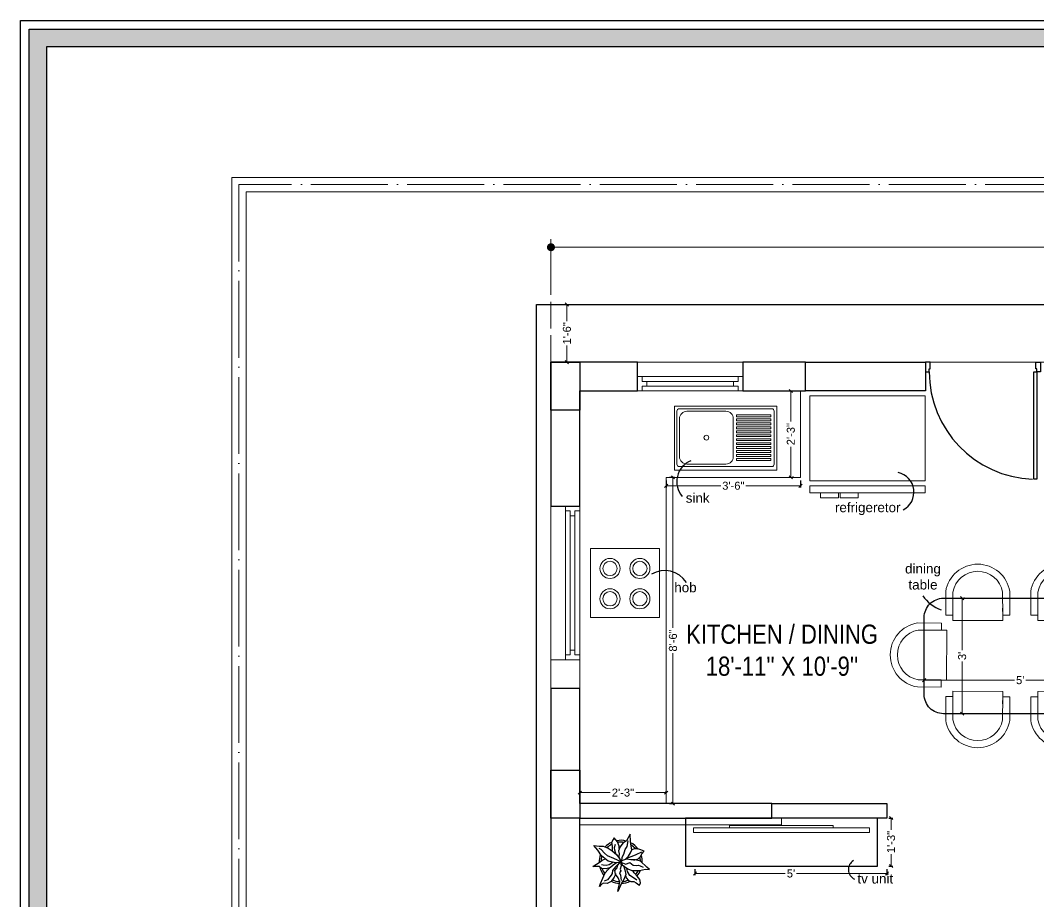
# Model space of a CAD drawing. Header units: millimetres. Extents: x 56222 to 3066687, y -650199 to -121287.
# Drawn here: x 154337.2 to 154655.4, y -179006.7 to -178731.2 of the extents above; entities that cross this region are included whole.
import ezdxf

# ---------------------------------------------------------------- set-up
doc = ezdxf.new("R2010")
doc.units = ezdxf.units.MM
doc.header["$MEASUREMENT"] = 0
doc.header["$PDMODE"] = 35
doc.linetypes.add('ACAD_ISO02W100', pattern=[15, 12, -3])
doc.linetypes.add('ACAD_ISO04W100', pattern=[30, 24, -3, 0, -3])
doc.layers.get('Defpoints').update_dxf_attribs({"color": 220})
for name, color, linetype in [('AR DOOR', 40, 'Continuous'), ('AR ELE-5', 134, 'Continuous'), ('GROUND FLOOR  ( Text )', 251, 'Continuous'), ('str coll', 6, 'Continuous')]:
    doc.layers.add(name, color=color, linetype=linetype)
for name, color, linetype, lineweight in [('CENTERLINE ( COLUMN ) ~ DIM', 7, 'Continuous', 9), ('COLUMN', 1, 'Continuous', 30), ('dim05', 1, 'Continuous', 13), ('FURNITURE', 32, 'Continuous', 9), ('GROUND FLOOR', 7, 'Continuous', 9), ('GROUND FLOOR  ( PLINE )', 251, 'Continuous', 30), ('GROUND FLOOR ( DW_RAIL )', 7, 'Continuous', 9), ('Labelling', 1, 'Continuous', 25), ('NAME PLATE', 7, 'Continuous', 25), ('wall', 7, 'Continuous', 30)]:
    doc.layers.add(name, color=color, linetype=linetype, lineweight=lineweight)
doc.layers.add('XX~SLAB ( PLINE )', color=251, linetype='Continuous', plot=False)
doc.styles.add('Arial', font='arial.ttf')
doc.styles.add('Cn BT~6', font='swissc.ttf', dxfattribs={"height": 6})
doc.styles.add("Cn_BT_0'-0", font='swissc.ttf')
doc.styles.get("Standard").update_dxf_attribs({"font": 'arial.ttf', "height": 6})
doc.styles.add('style4', font='ARIALN.TTF')
doc.dimstyles.new('Cn BT~6', dxfattribs={"dimtxt": 0.18, "dimasz": 2.5, "dimexe": 2.5, "dimexo": 0, "dimgap": 0.09, "dimtad": 0, "dimdec": 3, "dimzin": 3, "dimdsep": 46, "dimlunit": 4, "dimtxsty": 'Cn BT~6', "dimblk": 'DOT', "dimcen": 0.09, "dimdle": 2, "dimclrd": 250, "dimclre": 250, "dimclrt": 5, "dimadec": 0, "dimazin": 0, "dimtfac": 0.75, "dimtdec": 3, "dimtofl": 0, "dimtmove": 0, "dimatfit": 3, "dimfxl": 1, "dimtolj": 1, "dimtzin": 0, "dimlwd": 15, "dimlwe": 15, "dimarcsym": 0})
doc.dimstyles.new('ISO-25', dxfattribs={"dimtxt": 2.5, "dimasz": 1, "dimexe": 0.5, "dimexo": 1, "dimtad": 0, "dimdec": 1, "dimlunit": 4, "dimtxsty": 'Standard', "dimblk": 'OBLIQUE', "dimcen": 2.5, "dimclrd": 1, "dimclre": 1, "dimclrt": 5, "dimadec": 0, "dimazin": 0, "dimtfac": 1, "dimtdec": 1, "dimtmove": 0, "dimatfit": 3, "dimfxl": 1, "dimlwd": -1, "dimarcsym": 0})

# ---------------------------------------------------------------- blocks, each defined once
blk = doc.blocks.new('_Dot')
at = {"color": 0, "linetype": 'ByBlock', "lineweight": -2}
blk.add_line((-0.5, 0), (-1, 0), dxfattribs=at)
at = {"color": 0, "linetype": 'ByBlock', "const_width": 0.5}
blk.add_lwpolyline([(-0.25, 0, 1), (0.25, 0, 1)], format="xyb", close=True, dxfattribs=at)
blk = doc.blocks.new('*D280')
at = {"layer": 'CENTERLINE ( COLUMN ) ~ DIM', "color": 250, "lineweight": 15, "transparency": 16777216}
for p, q in [((154503, -178814.03), (154503, -178799.61)), ((154908, -178814.03), (154908, -178799.61)), ((154505.5, -178802.11), (154696.65, -178802.11)), ((154905.5, -178802.11), (154714.34, -178802.11))]:
    blk.add_line(p, q, dxfattribs=at)
at = {"layer": 'Defpoints', "color": 0, "transparency": 16777216}
for p in [(154908, -178802.11), (154503, -178814.03), (154908, -178814.03)]:
    blk.add_point(p, dxfattribs=at)
at = {"layer": 'CENTERLINE ( COLUMN ) ~ DIM', "color": 250, "lineweight": 15, "transparency": 16777216, "xscale": 2.5, "yscale": 2.5, "zscale": 2.5, "rotation": 180}
blk.add_blockref('_Dot', (154503, -178802.11), dxfattribs=at)
at = {"layer": 'CENTERLINE ( COLUMN ) ~ DIM', "color": 250, "lineweight": 15, "transparency": 16777216, "xscale": 2.5, "yscale": 2.5, "zscale": 2.5}
blk.add_blockref('_Dot', (154908, -178802.11), dxfattribs=at)
at = {"layer": 'CENTERLINE ( COLUMN ) ~ DIM', "color": 5, "transparency": 16777216, "insert": (154705.5, -178802.11), "char_height": 6, "attachment_point": 5, "style": 'Cn BT~6'}
blk.add_mtext('\\A1;33\'-9"', dxfattribs=at)
blk = doc.blocks.new('_Oblique')
at = {"layer": 'wall', "color": 0, "lineweight": -2}
blk.add_line((-0.5, -0.5), (0.5, 0.5), dxfattribs=at)
blk = doc.blocks.new('*D281')
at = {"layer": 'Defpoints', "color": 0, "transparency": 16777216}
for p in [(154503, -178820.03), (154503, -178838.03), (154507.99, -178838.03)]:
    blk.add_point(p, dxfattribs=at)
at = {"layer": 'dim05', "color": 1, "linetype": 'Continuous', "lineweight": -2, "transparency": 16777216}
for p, q in [((154504, -178820.03), (154508.49, -178820.03)), ((154504, -178838.03), (154508.49, -178838.03))]:
    blk.add_line(p, q, dxfattribs=at)
at = {"layer": 'dim05', "color": 1, "linetype": 'Continuous', "transparency": 16777216}
for p, q in [((154507.99, -178820.03), (154507.99, -178825.2)), ((154507.99, -178838.03), (154507.99, -178832.86))]:
    blk.add_line(p, q, dxfattribs=at)
at = {"layer": 'dim05', "color": 1, "transparency": 16777216}
for p, rotation in [((154507.99, -178820.03), 90), ((154507.99, -178838.03), 270)]:
    blk.add_blockref('_Oblique', p, dxfattribs=dict(at, rotation=rotation))
at = {"layer": 'dim05', "color": 5, "lineweight": 25, "transparency": 16777216, "insert": (154507.99, -178829.03), "char_height": 2.5, "attachment_point": 5, "rotation": 90, "style": 'Arial'}
blk.add_mtext('1\'-6"', dxfattribs=at)
blk = doc.blocks.new('LAYOUT FILE')
at = {"layer": 'NAME PLATE', "true_color": 0xd39e00}
h = blk.add_hatch(color=42, dxfattribs=at)
h.paths.add_polyline_path([(3346889.83, -513806.18), (3346889.83, -514260.7), (3347535.56, -514260.7), (3347535.56, -513806.18)])
h.paths.add_polyline_path([(3346894.36, -513810.71), (3347531.03, -513810.71), (3347531.03, -514256.17), (3346894.36, -514256.17)], flags=16)
at = {"layer": 'NAME PLATE', "color": 42, "true_color": 0xd39e00}
for points in [[(3346887.56, -513803.91), (3347537.83, -513803.91), (3347537.83, -514262.96), (3346887.56, -514262.96)], [(3346889.83, -513806.18), (3347535.56, -513806.18), (3347535.56, -514260.7), (3346889.83, -514260.7)], [(3346894.36, -513810.71), (3347531.03, -513810.71), (3347531.03, -514256.17), (3346894.36, -514256.17)]]:
    blk.add_lwpolyline(points, close=True, dxfattribs=at)
blk = doc.blocks.new('sf sfs')
at = {"layer": 'FURNITURE'}
blk.add_line((3348685.97, -514612.12), (3348664.42, -514612.12), dxfattribs=at)
blk.add_lwpolyline([(3348664.42, -514612.12), (3348664.42, -514590.57), (3348685.97, -514590.57), (3348685.97, -514612.12)], dxfattribs=at)
for centre, radius in [((3348670.49, -514596.83), 3.14), ((3348670.49, -514596.83), 2.24), ((3348679.82, -514596.83), 3.14), ((3348679.82, -514596.83), 2.24), ((3348670.49, -514606.3), 3.14), ((3348670.49, -514606.3), 2.24), ((3348679.82, -514606.3), 3.14), ((3348679.82, -514606.3), 2.24)]:
    blk.add_circle(centre, radius, dxfattribs=at)
blk = doc.blocks.new('*U265')
for points in [[(-1160, 0), (-1120, 0), (-1120, 30), (-1110, 30), (-1110, 100), (-1160, 100)], [(0, 0), (0, -1120), (-30, -1120), (-30, 0)], [(40, 0), (0, 0), (0, 30), (-10, 30), (-10, 100), (40, 100)]]:
    blk.add_lwpolyline(points, close=True)
at = {"layer": 'AR ELE-5', "linetype": 'ByBlock', "ltscale": 15}
blk.add_arc((2, 1), 1122, 180.0347, 267.627, dxfattribs=at)
blk = doc.blocks.new('*D274')
at = {"layer": 'Defpoints', "color": 0, "transparency": 16777216}
for p in [(154548, -178995.53), (154608, -178995.53), (154608, -178997.88)]:
    blk.add_point(p, dxfattribs=at)
at = {"layer": 'dim05', "color": 1, "linetype": 'Continuous', "lineweight": -2, "transparency": 16777216}
for p, q in [((154548, -178996.53), (154548, -178998.38)), ((154608, -178996.53), (154608, -178998.38))]:
    blk.add_line(p, q, dxfattribs=at)
at = {"layer": 'dim05', "color": 1, "linetype": 'Continuous', "transparency": 16777216}
for p, q in [((154548, -178997.88), (154576.22, -178997.88)), ((154608, -178997.88), (154579.77, -178997.88))]:
    blk.add_line(p, q, dxfattribs=at)
at = {"layer": 'dim05', "color": 1, "transparency": 16777216, "rotation": 180}
blk.add_blockref('_Oblique', (154548, -178997.88), dxfattribs=at)
at = {"layer": 'dim05', "color": 1, "transparency": 16777216}
blk.add_blockref('_Oblique', (154608, -178997.88), dxfattribs=at)
at = {"layer": 'dim05', "color": 5, "lineweight": 25, "transparency": 16777216, "insert": (154578, -178997.88), "char_height": 2.5, "attachment_point": 5, "style": 'Arial'}
blk.add_mtext("5'", dxfattribs=at)
blk = doc.blocks.new('*D275')
at = {"layer": 'Defpoints', "color": 0, "transparency": 16777216}
for p in [(154607.61, -178980.53), (154609.28, -178980.53), (154607.61, -178995.53)]:
    blk.add_point(p, dxfattribs=at)
at = {"layer": 'dim05', "color": 1, "linetype": 'Continuous', "lineweight": -2, "transparency": 16777216}
for p, q in [((154608.61, -178980.53), (154609.78, -178980.53)), ((154608.61, -178995.53), (154609.78, -178995.53))]:
    blk.add_line(p, q, dxfattribs=at)
at = {"layer": 'dim05', "color": 1, "linetype": 'Continuous', "transparency": 16777216}
for p, q in [((154609.28, -178980.53), (154609.28, -178984.2)), ((154609.28, -178995.53), (154609.28, -178991.86))]:
    blk.add_line(p, q, dxfattribs=at)
at = {"layer": 'dim05', "color": 1, "transparency": 16777216}
for p, rotation in [((154609.28, -178980.53), 90), ((154609.28, -178995.53), 270)]:
    blk.add_blockref('_Oblique', p, dxfattribs=dict(at, rotation=rotation))
at = {"layer": 'dim05', "color": 5, "lineweight": 25, "transparency": 16777216, "insert": (154609.28, -178988.03), "char_height": 2.5, "attachment_point": 5, "rotation": 90, "style": 'Arial'}
blk.add_mtext('1\'-3"', dxfattribs=at)
blk = doc.blocks.new('SD DSD')
at = {"layer": 'FURNITURE'}
for p, q in [((3348486.7, -514623.32), (3348486.68, -514619.42)), ((3348502.23, -514619.34), (3348502.25, -514623.25)), ((3348486.7, -514623.32), (3348502.25, -514623.25)), ((3348483.69, -514625.26), (3348479.79, -514625.25)), ((3348483.69, -514625.26), (3348483.66, -514640.81)), ((3348505.76, -514625.26), (3348509.66, -514625.25)), ((3348505.76, -514625.26), (3348505.79, -514640.81)), ((3348479.75, -514640.8), (3348483.66, -514640.81)), ((3348509.7, -514640.8), (3348505.79, -514640.81)), ((3348479.75, -514651.77), (3348483.66, -514651.76)), ((3348483.69, -514667.31), (3348483.66, -514651.76)), ((3348505.76, -514667.31), (3348505.79, -514651.76)), ((3348509.7, -514651.77), (3348505.79, -514651.76)), ((3348483.69, -514667.31), (3348479.79, -514667.32)), ((3348505.76, -514667.31), (3348509.66, -514667.32)), ((3348486.7, -514669.25), (3348486.68, -514673.16)), ((3348486.7, -514669.25), (3348502.25, -514669.32)), ((3348502.23, -514673.23), (3348502.25, -514669.32))]:
    blk.add_line(p, q, dxfattribs=at)
at = {"layer": 'FURNITURE', "flags": 128}
for points in [[(3348502.23, -514621.56), (3348504.46, -514621.55), (3348504.42, -514614.17, 0.853613), (3348484.42, -514614.22), (3348484.46, -514621.65), (3348486.68, -514621.64)], [(3348502.22, -514619.34), (3348502.23, -514621.56), (3348502.2, -514614.36, 0.835758), (3348486.65, -514614.39), (3348486.67, -514619.42), (3348486.68, -514621.64)], [(3348481.97, -514640.8), (3348481.97, -514643.02), (3348474.58, -514643.01, -0.853613), (3348474.58, -514623.01), (3348482.01, -514623.02), (3348482.01, -514625.25)], [(3348507.48, -514640.8), (3348507.48, -514643.02), (3348514.87, -514643.01, 0.853613), (3348514.87, -514623.01), (3348507.44, -514623.02), (3348507.44, -514625.25)], [(3348479.75, -514640.79), (3348481.97, -514640.8), (3348474.77, -514640.78, -0.835758), (3348474.76, -514625.23), (3348479.79, -514625.24), (3348482.01, -514625.25)], [(3348509.7, -514640.79), (3348507.48, -514640.8), (3348514.68, -514640.78, 0.835758), (3348514.69, -514625.23), (3348509.66, -514625.24), (3348507.44, -514625.25)], [(3348481.97, -514651.77), (3348481.97, -514649.55), (3348474.58, -514649.57, 0.853613), (3348474.58, -514669.57), (3348482.01, -514669.55), (3348482.01, -514667.32)], [(3348479.75, -514651.78), (3348481.97, -514651.77), (3348474.77, -514651.79, 0.835758), (3348474.76, -514667.34), (3348479.79, -514667.33), (3348482.01, -514667.33)], [(3348507.48, -514651.77), (3348507.48, -514649.55), (3348514.87, -514649.57, -0.853613), (3348514.87, -514669.57), (3348507.44, -514669.55), (3348507.44, -514667.32)], [(3348509.7, -514651.78), (3348507.48, -514651.77), (3348514.68, -514651.79, -0.835758), (3348514.69, -514667.34), (3348509.66, -514667.33), (3348507.44, -514667.33)], [(3348502.23, -514671.01), (3348504.46, -514671.02), (3348504.42, -514678.4, -0.853613), (3348484.42, -514678.36), (3348484.46, -514670.92), (3348486.68, -514670.93)], [(3348502.22, -514673.23), (3348502.23, -514671.01), (3348502.2, -514678.21, -0.835758), (3348486.65, -514678.18), (3348486.67, -514673.16), (3348486.68, -514670.93)]]:
    blk.add_lwpolyline(points, format="xyb", dxfattribs=at)
at = {"layer": 'FURNITURE', "lineweight": 30}
blk.add_lwpolyline([(3348506.78, -514676.29), (3348482.68, -514676.29, -0.414214), (3348476.68, -514670.29), (3348476.68, -514622.29, -0.414214), (3348482.68, -514616.29), (3348506.78, -514616.29, -0.414214), (3348512.78, -514622.29), (3348512.78, -514670.29, -0.414214)], format="xyb", close=True, dxfattribs=at)
blk = doc.blocks.new('SED S')
at = {"layer": 'FURNITURE', "elevation": -0.07, "flags": 128}
for points in [[(3340639.61, -514630.85), (3340639.61, -514629.27), (3340645.24, -514629.27), (3340645.24, -514630.85)], [(3340645.71, -514630.85), (3340645.71, -514629.27), (3340651.34, -514629.27), (3340651.34, -514630.85)]]:
    blk.add_lwpolyline(points, dxfattribs=at)
at = {"layer": 'FURNITURE', "elevation": -0.07}
for points in [[(3340618.66, -514630.85), (3340618.66, -514633.06), (3340654.66, -514633.06), (3340654.66, -514630.85)], [(3340618.66, -514634.61), (3340618.66, -514661.17), (3340654.66, -514661.17), (3340654.66, -514634.61)]]:
    blk.add_lwpolyline(points, close=True, dxfattribs=at)
blk = doc.blocks.new('ARPLS010')
at = {"linetype": 'ByBlock'}
for p, q in [((-0.248, 0.54), (-0.278, 0.467)), ((-0.182, 0.493), (-0.248, 0.54)), ((-0.222, 0.484), (-0.164, 0.347)), ((-0.125, 0.459), (-0.182, 0.493)), ((0.121, 0.605), (-0.013, 0.459)), ((0.091, 0.447), (0.125, 0.522)), ((0.179, 0.666), (0.121, 0.605)), ((0.174, 0.573), (0.179, 0.666)), ((0.2, 0.432), (0.174, 0.573)), ((-0.362, 0.24), (-0.469, 0.226)), ((-0.278, 0.254), (-0.362, 0.24)), ((-0.295, 0.42), (-0.302, 0.309)), ((-0.302, 0.309), (-0.276, 0.258)), ((-0.278, 0.467), (-0.295, 0.42)), ((-0.21, 0.227), (-0.278, 0.254)), ((-0.164, 0.347), (-0.139, 0.295)), ((-0.139, 0.295), (-0.08, 0.131)), ((-0.072, 0.404), (-0.125, 0.459)), ((-0.038, 0.302), (-0.072, 0.404)), ((-0.044, 0.336), (-0.049, 0.232)), ((-0.013, 0.459), (-0.044, 0.336)), ((0.015, 0.209), (0.08, 0.288)), ((0.077, 0.412), (0.091, 0.447)), ((0.082, 0.358), (0.077, 0.412)), ((0.08, 0.288), (0.082, 0.358)), ((0.16, 0.165), (0.204, 0.254)), ((0.203, 0.352), (0.2, 0.432)), ((0.204, 0.254), (0.203, 0.352)), ((0.252, 0.313), (0.216, 0.287)), ((0.33, 0.38), (0.252, 0.313)), ((0.356, 0.269), (0.318, 0.213)), ((0.409, 0.44), (0.33, 0.38)), ((0.425, 0.373), (0.356, 0.269)), ((0.484, 0.459), (0.409, 0.44)), ((0.459, 0.303), (0.485, 0.354)), ((0.459, 0.236), (0.459, 0.303)), ((0.542, 0.434), (0.484, 0.459)), ((0.485, 0.354), (0.533, 0.42)), ((0.533, 0.42), (0.542, 0.434)), ((-0.469, 0.226), (-0.643, 0.216)), ((-0.643, 0.216), (-0.485, 0.134)), ((-0.359, 0.148), (-0.49, 0.172)), ((-0.485, 0.134), (-0.433, 0.051)), ((-0.433, 0.051), (-0.349, -0.011)), ((-0.287, 0.106), (-0.359, 0.148)), ((-0.18, 0.073), (-0.287, 0.106)), ((-0.132, 0.18), (-0.21, 0.227)), ((-0.111, 0.036), (-0.18, 0.073)), ((-0.063, 0.111), (-0.132, 0.18)), ((-0.013, 0.022), (-0.111, 0.036)), ((-0.084, -0.034), (0.007, 0.018)), ((0.003, 0.011), (-0.076, -0.16)), ((-0.049, 0.232), (-0.065, 0.135)), ((-0.065, 0.135), (-0.024, 0.018)), ((-0.024, 0.018), (0.009, 0.005)), ((0.006, -0.002), (0.068, 0.032)), ((0.007, 0.018), (0.02, -0.121)), ((0.009, 0.005), (0.056, 0.114)), ((0.056, 0.114), (0.015, 0.209)), ((0.017, -0.002), (0.091, 0.009)), ((0.068, 0.032), (0.16, 0.165)), ((0.088, 0.065), (0.187, 0.091)), ((0.091, 0.009), (0.173, -0.011)), ((0.227, 0.157), (0.132, 0.131)), ((0.173, -0.011), (0.212, 0.004)), ((0.187, 0.091), (0.297, 0.116)), ((0.212, 0.004), (0.252, -0.03)), ((0.318, 0.213), (0.227, 0.157)), ((0.297, 0.116), (0.408, 0.071)), ((0.309, 0.109), (0.368, 0.128)), ((0.309, -0.01), (0.43, 0.006)), ((0.368, 0.128), (0.432, 0.176)), ((0.408, 0.071), (0.482, 0.024)), ((0.432, 0.176), (0.459, 0.236)), ((0.482, 0.024), (0.689, -0.072)), ((-0.464, -0.073), (-0.558, -0.152)), ((-0.558, -0.152), (-0.517, -0.172)), ((-0.517, -0.172), (-0.447, -0.216)), ((-0.366, -0.036), (-0.464, -0.073)), ((-0.447, -0.216), (-0.363, -0.202)), ((-0.336, -0.142), (-0.413, -0.121)), ((-0.306, -0.033), (-0.366, -0.036)), ((-0.363, -0.202), (-0.263, -0.2)), ((-0.349, -0.011), (-0.256, -0.05)), ((-0.269, -0.135), (-0.336, -0.142)), ((-0.318, -0.29), (-0.259, -0.2)), ((-0.193, -0.113), (-0.269, -0.135)), ((-0.259, -0.2), (-0.168, -0.1)), ((-0.256, -0.05), (-0.185, -0.038)), ((-0.185, -0.038), (-0.114, -0.046)), ((-0.168, -0.1), (-0.084, -0.034)), ((-0.076, -0.16), (-0.138, -0.304)), ((-0.114, -0.046), (-0.093, -0.036)), ((0.02, -0.121), (-0.017, -0.291)), ((0.059, -0.27), (0.005, -0.185)), ((0.01, -0.014), (0.017, -0.002)), ((0.078, -0.064), (0.01, -0.014)), ((0.016, -0.023), (0.116, -0.122)), ((0.07, -0.179), (0.018, -0.1)), ((0.121, -0.239), (0.07, -0.179)), ((0.138, -0.083), (0.078, -0.064)), ((0.116, -0.122), (0.201, -0.195)), ((0.197, -0.135), (0.138, -0.083)), ((0.283, -0.123), (0.197, -0.135)), ((0.201, -0.195), (0.272, -0.198)), ((0.252, -0.03), (0.309, -0.01)), ((0.272, -0.198), (0.311, -0.225)), ((0.277, -0.114), (0.357, -0.156)), ((0.37, -0.064), (0.283, -0.123)), ((0.311, -0.225), (0.415, -0.304)), ((0.357, -0.156), (0.455, -0.226)), ((0.462, -0.021), (0.37, -0.064)), ((0.455, -0.226), (0.503, -0.317)), ((0.689, -0.072), (0.462, -0.021)), ((-0.368, -0.496), (-0.363, -0.408)), ((-0.363, -0.408), (-0.318, -0.29)), ((-0.287, -0.45), (-0.314, -0.498)), ((-0.199, -0.38), (-0.287, -0.45)), ((-0.141, -0.446), (-0.269, -0.533)), ((-0.138, -0.304), (-0.199, -0.38)), ((-0.017, -0.291), (-0.141, -0.446)), ((-0.042, -0.432), (-0.071, -0.352)), ((0.002, -0.48), (-0.042, -0.432)), ((0.08, -0.342), (0.059, -0.27)), ((0.064, -0.446), (0.066, -0.407)), ((0.066, -0.407), (0.08, -0.342)), ((0.15, -0.445), (0.106, -0.5)), ((0.184, -0.299), (0.121, -0.239)), ((0.141, -0.261), (0.16, -0.336)), ((0.16, -0.336), (0.15, -0.445)), ((0.252, -0.362), (0.184, -0.299)), ((0.376, -0.416), (0.252, -0.362)), ((0.502, -0.472), (0.376, -0.416)), ((0.415, -0.304), (0.447, -0.388)), ((0.503, -0.317), (0.494, -0.398)), ((0.494, -0.398), (0.528, -0.452)), ((0.528, -0.452), (0.567, -0.494)), ((-0.382, -0.625), (-0.368, -0.496)), ((-0.269, -0.533), (-0.382, -0.625)), ((0.104, -0.646), (0.002, -0.48)), ((0.106, -0.5), (0.104, -0.646)), ((0.567, -0.494), (0.502, -0.472))]:
    blk.add_line(p, q, dxfattribs=at)
for radius, start, end in [(0.5, 87.2367, 107.9154), (0.5, 126.2799, 152.7042), (0.458, 130.7647, 148.9789), (0.458, 91.6596, 104.0784), (0.5, 49.0791, 67.0324), (0.458, 49.8461, 63.9764), (0.5, 164.9216, 191.0302), (0.458, 169.9629, 188.6517), (0.458, 5.0517, 21.9108), (0.5, 1.3782, 25.7565), (0.5, 205.1623, 226.3204), (0.458, 207.232, 224.0819), (0.458, 334.5625, 357.1532), (0.5, 333.6991, 357.5577), (0.5, 249.553, 272.4234), (0.458, 252.8522, 267.711), (0.5, 283.5324, 308.8712), (0.458, 289.266, 306.1107)]:
    blk.add_arc((0, 0), radius, start, end, dxfattribs=at)
blk = doc.blocks.new('*D293')
at = {"layer": 'Defpoints', "color": 0, "transparency": 16777216}
for p in [(154679.64, -178937.44), (154619.64, -178941.91), (154679.64, -178941.91)]:
    blk.add_point(p, dxfattribs=at)
at = {"layer": 'dim05', "color": 1, "linetype": 'Continuous', "lineweight": -2, "transparency": 16777216}
for p, q in [((154619.64, -178940.91), (154619.64, -178936.94)), ((154679.64, -178940.91), (154679.64, -178936.94))]:
    blk.add_line(p, q, dxfattribs=at)
at = {"layer": 'dim05', "color": 1, "linetype": 'Continuous', "transparency": 16777216}
for p, q in [((154619.64, -178937.44), (154647.87, -178937.44)), ((154679.64, -178937.44), (154651.42, -178937.44))]:
    blk.add_line(p, q, dxfattribs=at)
at = {"layer": 'dim05', "color": 1, "transparency": 16777216, "rotation": 180}
blk.add_blockref('_Oblique', (154619.64, -178937.44), dxfattribs=at)
at = {"layer": 'dim05', "color": 1, "transparency": 16777216}
blk.add_blockref('_Oblique', (154679.64, -178937.44), dxfattribs=at)
at = {"layer": 'dim05', "color": 5, "lineweight": 25, "transparency": 16777216, "insert": (154649.64, -178937.44), "char_height": 2.5, "attachment_point": 5, "style": 'Arial'}
blk.add_mtext("5'", dxfattribs=at)
blk = doc.blocks.new('*D294')
at = {"layer": 'Defpoints', "color": 0, "transparency": 16777216}
for p in [(154631.23, -178911.81), (154631.49, -178911.81), (154631.23, -178947.91)]:
    blk.add_point(p, dxfattribs=at)
at = {"layer": 'dim05', "color": 1, "linetype": 'Continuous', "transparency": 16777216}
for p, q in [((154631.49, -178911.81), (154631.49, -178928.09)), ((154631.49, -178947.91), (154631.49, -178931.63))]:
    blk.add_line(p, q, dxfattribs=at)
at = {"layer": 'dim05', "color": 1, "linetype": 'Continuous', "lineweight": -2, "transparency": 16777216}
for p, q in [((154632.23, -178911.81), (154631.99, -178911.81)), ((154632.23, -178947.91), (154631.99, -178947.91))]:
    blk.add_line(p, q, dxfattribs=at)
at = {"layer": 'dim05', "color": 1, "transparency": 16777216}
for p, rotation in [((154631.49, -178911.81), 90), ((154631.49, -178947.91), 270)]:
    blk.add_blockref('_Oblique', p, dxfattribs=dict(at, rotation=rotation))
at = {"layer": 'dim05', "color": 5, "lineweight": 25, "transparency": 16777216, "insert": (154631.49, -178929.86), "char_height": 2.5, "attachment_point": 5, "rotation": 90, "style": 'Arial'}
blk.add_mtext("3'", dxfattribs=at)
blk = doc.blocks.new('*D295')
at = {"layer": 'Defpoints', "color": 0, "transparency": 16777216}
for p in [(154539, -178874.03), (154580.97, -178874.03), (154580.97, -178876.67)]:
    blk.add_point(p, dxfattribs=at)
at = {"layer": 'dim05', "color": 1, "linetype": 'Continuous', "lineweight": -2, "transparency": 16777216}
for p, q in [((154539, -178875.03), (154539, -178877.17)), ((154580.97, -178875.03), (154580.97, -178877.17))]:
    blk.add_line(p, q, dxfattribs=at)
at = {"layer": 'dim05', "color": 1, "linetype": 'Continuous', "transparency": 16777216}
for p, q in [((154539, -178876.67), (154556.04, -178876.67)), ((154580.97, -178876.67), (154563.93, -178876.67))]:
    blk.add_line(p, q, dxfattribs=at)
at = {"layer": 'dim05', "color": 1, "transparency": 16777216, "rotation": 180}
blk.add_blockref('_Oblique', (154539, -178876.67), dxfattribs=at)
at = {"layer": 'dim05', "color": 1, "transparency": 16777216}
blk.add_blockref('_Oblique', (154580.97, -178876.67), dxfattribs=at)
at = {"layer": 'dim05', "color": 5, "lineweight": 25, "transparency": 16777216, "insert": (154559.98, -178876.67), "char_height": 2.5, "attachment_point": 5, "style": 'Arial'}
blk.add_mtext('3\'-6"', dxfattribs=at)
blk = doc.blocks.new('*D296')
at = {"layer": 'Defpoints', "color": 0, "transparency": 16777216}
for p in [(154539, -178874.03), (154539, -178976.03), (154541.12, -178976.03)]:
    blk.add_point(p, dxfattribs=at)
at = {"layer": 'dim05', "color": 1, "linetype": 'Continuous', "lineweight": -2, "transparency": 16777216}
for p, q in [((154540, -178874.03), (154541.62, -178874.03)), ((154540, -178976.03), (154541.62, -178976.03))]:
    blk.add_line(p, q, dxfattribs=at)
at = {"layer": 'dim05', "color": 1, "linetype": 'Continuous', "transparency": 16777216}
for p, q in [((154541.12, -178874.03), (154541.12, -178921.08)), ((154541.12, -178976.03), (154541.12, -178928.98))]:
    blk.add_line(p, q, dxfattribs=at)
at = {"layer": 'dim05', "color": 1, "transparency": 16777216}
for p, rotation in [((154541.12, -178874.03), 90), ((154541.12, -178976.03), 270)]:
    blk.add_blockref('_Oblique', p, dxfattribs=dict(at, rotation=rotation))
at = {"layer": 'dim05', "color": 5, "lineweight": 25, "transparency": 16777216, "insert": (154541.12, -178925.03), "char_height": 2.5, "attachment_point": 5, "rotation": 90, "style": 'Arial'}
blk.add_mtext('8\'-6"', dxfattribs=at)
blk = doc.blocks.new('*D297')
at = {"layer": 'Defpoints', "color": 0, "transparency": 16777216}
for p in [(154512, -178971.53), (154539, -178972.58), (154539, -178973.36)]:
    blk.add_point(p, dxfattribs=at)
at = {"layer": 'dim05', "color": 1, "linetype": 'Continuous', "lineweight": -2, "transparency": 16777216}
for p, q in [((154512, -178972.53), (154512, -178973.08)), ((154539, -178972.36), (154539, -178972.08))]:
    blk.add_line(p, q, dxfattribs=at)
at = {"layer": 'dim05', "color": 1, "linetype": 'Continuous', "transparency": 16777216}
for p, q in [((154512, -178972.58), (154521.53, -178972.58)), ((154539, -178972.58), (154529.47, -178972.58))]:
    blk.add_line(p, q, dxfattribs=at)
at = {"layer": 'dim05', "color": 1, "transparency": 16777216, "rotation": 180}
blk.add_blockref('_Oblique', (154512, -178972.58), dxfattribs=at)
at = {"layer": 'dim05', "color": 1, "transparency": 16777216}
blk.add_blockref('_Oblique', (154539, -178972.58), dxfattribs=at)
at = {"layer": 'dim05', "color": 5, "lineweight": 25, "transparency": 16777216, "insert": (154525.5, -178972.58), "char_height": 2.5, "attachment_point": 5, "style": 'Arial'}
blk.add_mtext('2\'-3"', dxfattribs=at)
blk = doc.blocks.new('*D298')
at = {"layer": 'Defpoints', "color": 0, "transparency": 16777216}
for p in [(154577.03, -178847.03), (154577.96, -178847.03), (154577.83, -178874.03)]:
    blk.add_point(p, dxfattribs=at)
at = {"layer": 'dim05', "color": 1, "linetype": 'Continuous', "transparency": 16777216}
for p, q in [((154577.96, -178847.03), (154577.96, -178856.56)), ((154577.96, -178874.03), (154577.96, -178864.5))]:
    blk.add_line(p, q, dxfattribs=at)
at = {"layer": 'dim05', "color": 1, "linetype": 'Continuous', "lineweight": -2, "transparency": 16777216}
for p, q in [((154578.03, -178847.03), (154578.46, -178847.03)), ((154578.83, -178874.03), (154578.46, -178874.03))]:
    blk.add_line(p, q, dxfattribs=at)
at = {"layer": 'dim05', "color": 1, "transparency": 16777216}
for p, rotation in [((154577.96, -178847.03), 90), ((154577.96, -178874.03), 270)]:
    blk.add_blockref('_Oblique', p, dxfattribs=dict(at, rotation=rotation))
at = {"layer": 'dim05', "color": 5, "lineweight": 25, "transparency": 16777216, "insert": (154577.96, -178860.53), "char_height": 2.5, "attachment_point": 5, "rotation": 90, "style": 'Arial'}
blk.add_mtext('2\'-3"', dxfattribs=at)

msp = doc.modelspace()

# ---------------------------------------------------------------- linework, layer by layer
at = {"lineweight": 9}
for points in [[(154602.5183, -178985.0737), (154602.5183, -178983.627), (154547.5183, -178983.627), (154547.5183, -178985.0737)], [(154591.2367, -178983.627), (154591.2367, -178982.861), (154558.7998, -178982.861), (154558.7998, -178983.627)]]:
    msp.add_lwpolyline(points, close=True, dxfattribs=at)
at = {"layer": 'COLUMN'}
for points in [[(154502.9979, -178838.0332), (154511.9979, -178838.0332), (154511.9979, -178853.0332), (154502.9979, -178853.0332)], [(154502.9979, -178965.5332), (154511.9979, -178965.5332), (154511.9979, -178980.5332), (154502.9979, -178980.5332)]]:
    msp.add_lwpolyline(points, close=True, dxfattribs=at)
at = {"layer": 'FURNITURE'}
for p, q in [((154580.9715, -178847.0332), (154580.9715, -178874.0332)), ((154542.3569, -178869.9072, -0.0006), (154542.3569, -178853.3661, -0.0006)), ((154543.1315, -178852.5915, -0.0006), (154571.9793, -178852.5915, -0.0006)), ((154545.4888, -178853.3661, -0.0006), (154557.6555, -178853.3661, -0.0006)), ((154572.754, -178853.3661, -0.0006), (154572.754, -178869.9072, -0.0006)), ((154543.1649, -178867.5833, -0.0006), (154543.1649, -178855.69, -0.0006)), ((154559.9793, -178855.69, -0.0006), (154559.9793, -178867.5833, -0.0006)), ((154571.9793, -178870.6818, -0.0006), (154543.1315, -178870.6818, -0.0006)), ((154557.6555, -178869.9072, -0.0006), (154545.4888, -178869.9072, -0.0006)), ((154538.9979, -178874.0332), (154538.9979, -178976.0332)), ((154580.9715, -178874.0332), (154538.9979, -178874.0332))]:
    msp.add_line(p, q, dxfattribs=at)
at = {"layer": 'FURNITURE', "elevation": -0.0006}
for points in [[(154541.5721, -178871.8169), (154573.5721, -178871.8169), (154573.5721, -178851.8169), (154541.5721, -178851.8169)], [(154561.0019, -178854.5461), (154571.7313, -178854.5461), (154571.7313, -178855.1332), (154561.0019, -178855.1332)], [(154561.0019, -178855.7819), (154571.7313, -178855.7819), (154571.7313, -178856.369), (154561.0019, -178856.369)], [(154561.0019, -178857.0178), (154571.7313, -178857.0178), (154571.7313, -178857.6048), (154561.0019, -178857.6048)], [(154561.0019, -178858.2536), (154571.7313, -178858.2536), (154571.7313, -178858.8406), (154561.0019, -178858.8406)], [(154561.0019, -178859.4894), (154571.7313, -178859.4894), (154571.7313, -178860.0764), (154561.0019, -178860.0764)], [(154561.0019, -178860.7252), (154571.7313, -178860.7252), (154571.7313, -178861.3123), (154561.0019, -178861.3123)], [(154561.0019, -178861.961), (154571.7313, -178861.961), (154571.7313, -178862.5481), (154561.0019, -178862.5481)], [(154561.0019, -178863.1969), (154571.7313, -178863.1969), (154571.7313, -178863.7839), (154561.0019, -178863.7839)], [(154561.0019, -178864.4327), (154571.7313, -178864.4327), (154571.7313, -178865.0197), (154561.0019, -178865.0197)], [(154561.0019, -178865.6685), (154571.7313, -178865.6685), (154571.7313, -178866.2555), (154561.0019, -178866.2555)], [(154561.0019, -178866.9043), (154571.7313, -178866.9043), (154571.7313, -178867.4914), (154561.0019, -178867.4914)], [(154561.0019, -178868.1401), (154571.7313, -178868.1401), (154571.7313, -178868.7272), (154561.0019, -178868.7272)]]:
    msp.add_lwpolyline(points, close=True, dxfattribs=at)
at = {"layer": 'FURNITURE'}
msp.add_lwpolyline([(154511.9979, -178980.5332), (154575.0183, -178980.5332), (154575.0183, -178982.6152), (154511.9979, -178982.6152)], close=True, dxfattribs=at)
at = {"layer": 'FURNITURE', "lineweight": 30}
msp.add_lwpolyline([(154605.0183, -178995.5332), (154605.0183, -178980.5332), (154545.0183, -178980.5332), (154545.0183, -178995.5332)], close=True, dxfattribs=at)
at = {"layer": 'FURNITURE'}
msp.add_circle((154551.5721, -178861.6366, -0.0006), 0.7624, dxfattribs=at)
for centre, radius, start, end in [((154543.1315, -178853.3661, -0.0006), 0.7746, 90, 180), ((154545.4888, -178855.69, -0.0006), 2.3238, 90, 180), ((154557.6555, -178855.69, -0.0006), 2.3238, 0, 90), ((154571.9793, -178853.3661, -0.0006), 0.7746, 0, 90), ((154545.4888, -178867.5833, -0.0006), 2.3238, 180, 270), ((154557.6555, -178867.5833, -0.0006), 2.3238, 270, 0), ((154543.1315, -178869.9072, -0.0006), 0.7746, 180, 270), ((154571.9793, -178869.9072, -0.0006), 0.7746, 270, 0)]:
    msp.add_arc(centre, radius, start, end, dxfattribs=at)
at = {"layer": 'GROUND FLOOR'}
for p, q in [((154403.2479, -178780.2832), (154903.4979, -178780.2832)), ((154403.2479, -178780.2832), (154403.2479, -179247.2832)), ((154407.7479, -178784.7832), (154903.4979, -178784.7832)), ((154407.7479, -178784.7832), (154407.7479, -179242.7832)), ((154502.9979, -178838.0332), (154502.9979, -179130.5332)), ((154903.4979, -178838.0332), (154502.9979, -178838.0332)), ((154529.9979, -178838.0332), (154529.9979, -178847.0332)), ((154562.9979, -178838.0332), (154562.9979, -178847.0332)), ((154619.9979, -178838.0332), (154619.9979, -178847.0332)), ((154511.9979, -178847.0332), (154511.9979, -178967.0332)), ((154619.9979, -178847.0332), (154511.9979, -178847.0332)), ((154511.9979, -178883.0332), (154502.9979, -178883.0332)), ((154511.9979, -178931.0332), (154502.9979, -178931.0332)), ((154511.9979, -178971.5332), (154511.9979, -179130.5332)), ((154607.9385, -178976.0332), (154607.9385, -178980.5332)), ((154607.9385, -178980.5332), (154511.9979, -178980.5332))]:
    msp.add_line(p, q, dxfattribs=at)
at = {"layer": 'GROUND FLOOR', "linetype": 'ACAD_ISO02W100', "ltscale": 0.7}
msp.add_line((154502.9979, -178838.0332), (154502.9979, -178814.0332), dxfattribs=at)
at = {"layer": 'GROUND FLOOR', "color": 1, "linetype": 'ACAD_ISO04W100'}
msp.add_lwpolyline([(154903.4979, -178782.5332), (154405.4979, -178782.5332), (154405.4979, -179245.0332), (154903.4979, -179245.0332)], dxfattribs=at)
at = {"layer": 'GROUND FLOOR', "color": 1, "linetype": 'ACAD_ISO02W100', "ltscale": 0.7}
msp.add_lwpolyline([(154661.9979, -179130.5332), (154661.9979, -179142.5332), (154498.4979, -179142.5332), (154498.4979, -178820.0332), (154903.4979, -178820.0332)], dxfattribs=at)
at = {"layer": 'GROUND FLOOR  ( PLINE )'}
for points in [[(154529.9979, -178838.0332), (154502.9979, -178838.0332), (154502.9979, -178883.0332), (154511.9979, -178883.0332), (154511.9979, -178847.0332), (154529.9979, -178847.0332)], [(154582.4979, -178838.0332), (154562.9979, -178838.0332), (154562.9979, -178847.0332), (154582.4979, -178847.0332)], [(154511.9979, -178980.5332), (154571.9979, -178980.5332), (154571.9979, -178976.0332), (154511.9979, -178976.0332), (154511.9979, -178940.0332), (154502.9979, -178940.0332), (154502.9979, -179010.5332), (154511.9979, -179010.5332)]]:
    msp.add_lwpolyline(points, close=True, dxfattribs=at)
at = {"layer": 'GROUND FLOOR  ( PLINE )', "color": 3}
for points in [[(154582.4979, -178838.0332), (154619.9979, -178838.0332), (154619.9979, -178847.0332), (154582.4979, -178847.0332)], [(154571.9979, -178976.0332), (154607.9385, -178976.0332), (154607.9385, -178980.5332), (154571.9979, -178980.5332)]]:
    msp.add_lwpolyline(points, close=True, dxfattribs=at)
at = {"layer": 'GROUND FLOOR ( DW_RAIL )'}
for points in [[(154562.9979, -178842.5332), (154561.4979, -178842.5332), (154561.4979, -178844.0332), (154559.9979, -178844.0332), (154559.9979, -178845.5332), (154532.9979, -178845.5332), (154532.9979, -178844.0332), (154531.4979, -178844.0332), (154531.4979, -178842.5332), (154529.9979, -178842.5332), (154529.9979, -178847.0332), (154531.4979, -178847.0332), (154531.4979, -178845.5332), (154532.9979, -178845.5332), (154532.9979, -178844.0332), (154559.9979, -178844.0332), (154559.9979, -178845.5332), (154561.4979, -178845.5332), (154561.4979, -178847.0332), (154562.9979, -178847.0332), (154562.9979, -178842.5332), (154529.9979, -178842.5332), (154529.9979, -178847.0332), (154562.9979, -178847.0332)], [(154511.9979, -178931.0332), (154511.9979, -178929.5332), (154510.4979, -178929.5332), (154510.4979, -178928.0332), (154508.9979, -178928.0332), (154508.9979, -178886.0332), (154510.4979, -178886.0332), (154510.4979, -178884.5332), (154511.9979, -178884.5332), (154511.9979, -178883.0332), (154507.4979, -178883.0332), (154507.4979, -178884.5332), (154508.9979, -178884.5332), (154508.9979, -178886.0332), (154510.4979, -178886.0332), (154510.4979, -178928.0332), (154508.9979, -178928.0332), (154508.9979, -178929.5332), (154507.4979, -178929.5332), (154507.4979, -178931.0332), (154511.9979, -178931.0332), (154511.9979, -178883.0332), (154507.4979, -178883.0332), (154507.4979, -178931.0332)]]:
    msp.add_lwpolyline(points, close=True, dxfattribs=at)
at = {"layer": 'Labelling', "color": 1}
for centre, radius, start, end in [((154549.3449, -178875.3678, -0.0006), 7.0408, 112.006729, 221.124), ((154610.1803, -178878.6384, 0.0006), 6.2561, 297.199227, 77.889296), ((154538.5569, -178911.1719, -0.0006), 8.0052, 32.564404, 121.051389), ((154629.0527, -178904.2271, -0.0011), 11.9952, 214.532808, 249.851012), ((154599.1751, -178996.6343, -0.0006), 3.242, 120.46022, 245.722297)]:
    msp.add_arc(centre, radius, start, end, dxfattribs=at)
at = {"layer": 'XX~SLAB ( PLINE )'}
msp.add_lwpolyline([(154498.4979, -178820.0332), (154903.4979, -178820.0331), (154903.4979, -179130.5332), (154894.4979, -179130.5332), (154894.4979, -179112.5332), (154808.9979, -179112.5332), (154808.9979, -179130.5332), (154661.9979, -179130.5332), (154661.9979, -179142.5332), (154498.4979, -179142.5332)], close=True, dxfattribs=at)

# ---------------------------------------------------------------- block references
at = {"lineweight": 35, "rotation": 180}
msp.add_blockref('SED S', (3495238.5903, -693509.7005, 0.0698), dxfattribs=at)
at = {"lineweight": 35}
msp.add_blockref('sf sfs', (-3194149.0361, 335694.3104), dxfattribs=at)
at = {"xscale": 13.47973786482115, "yscale": 13.47973786482115, "zscale": 13.47973786482115, "rotation": 270.106449045987}
msp.add_blockref('ARPLS010', (154524.8073, -178994.2229), dxfattribs=at)
at = {"layer": 'AR DOOR', "linetype": 'ByBlock', "lineweight": -2, "extrusion": (0, 0, -1), "xscale": -0.02999999999997555, "yscale": 0.02999999999997555, "zscale": -0.02999999999997555}
msp.add_blockref('*U265', (-154654.7979, -178841.0332), dxfattribs=at)
at = {"layer": 'NAME PLATE', "lineweight": 0, "xscale": 1.209046105522275, "yscale": 1.209046105522275, "zscale": 1.209046105522275}
msp.add_blockref('LAYOUT FILE', (-3892204.1738, 442481.4308, 0.1256), dxfattribs=at)
at = {"layer": 'str coll', "lineweight": 35, "rotation": 270}
msp.add_blockref('SD DSD', (669295.9298, 3169564.8649), dxfattribs=at)

# ---------------------------------------------------------------- texts
at = {"layer": 'GROUND FLOOR  ( Text )', "insert": (154575.2115, -178928.1048), "char_height": 6, "attachment_point": 5, "style": "Cn_BT_0'-0"}
msp.add_mtext("KITCHEN / DINING\\P18'-11'' X 10'-9''", dxfattribs=at)
at = {"layer": 'Labelling', "color": 1, "char_height": 3, "width": 33.454272, "attachment_point": 5, "style": 'style4'}
for s, insert in [('\\A1;{\\fArial|b0|i0|c0|p34;sink}', (154548.8484, -178880.4922, -0.0006)), ('\\A1;\\pxql;{\\fArial|b0|i0|c0|p34;refrigeretor }', (154608.4612, -178883.8843, 0.0078)), ('\\A1;{\\fArial|b0|i0|c0|p34;dining \\Ptable}', (154619.2505, -178905.1115, -0.0011)), ('\\A1;{\\fArial|b0|i0|c0|p34;hob}', (154545.0274, -178908.4704, -0.0006)), ('\\A1;{\\fArial|b0|i0|c0|p34;tv unit}', (154604.3426, -178999.5101, -0.0006))]:
    msp.add_mtext(s, dxfattribs=dict(at, insert=insert))

# ---------------------------------------------------------------- dimensions: what is measured, and where the dimension line sits
at = {"layer": 'CENTERLINE ( COLUMN ) ~ DIM'}
dim = msp.add_linear_dim(base=(154907.9979, -178802.1093), p1=(154502.9979, -178814.0332), p2=(154907.9979, -178814.0332), dimstyle='Cn BT~6', dxfattribs=at)
dim.commit()
dim.dimension.update_dxf_attribs({"geometry": '*D280', "text_midpoint": (154705.4979, -178802.1093)})
at = {"layer": 'dim05', "color": 27, "lineweight": 25, "true_color": 0x7d5120}
for base, p1, p2, override, picture, middle in [((154507.9897, -178838.0332), (154502.9979, -178820.0332), (154502.9979, -178838.0332), {"dimtxsty": 'Arial'}, '*D281', (154507.9897, -178829.0332)), ((154577.9586, -178847.0332), (154577.8254, -178874.0332), (154577.0264, -178847.0332), {"dimdec": 0, "dimtxsty": 'Arial'}, '*D298', (154577.9586, -178860.5332)), ((154541.1167, -178976.0332), (154538.9979, -178874.0332), (154538.9979, -178976.0332), {"dimdec": 0, "dimtxsty": 'Arial'}, '*D296', (154541.1167, -178925.0332)), ((154631.4927, -178911.8101), (154631.2318, -178947.9101), (154631.2318, -178911.8101), {"dimdec": 0, "dimtxsty": 'Arial'}, '*D294', (154631.4927, -178929.8601)), ((154609.2772, -178980.5332), (154607.6087, -178995.5332), (154607.6087, -178980.5332), {"dimtxsty": 'Arial'}, '*D275', (154609.2772, -178988.0332))]:
    dim = msp.add_linear_dim(base=base, p1=p1, p2=p2, angle=90, dimstyle='ISO-25', override=override, dxfattribs=at)
    dim.commit()
    dim.dimension.update_dxf_attribs({"geometry": picture, "text_midpoint": middle})
for base, p1, p2, override, picture, middle in [((154580.9715, -178876.6718), (154538.9979, -178874.0332), (154580.9715, -178874.0332), {"dimdec": 0, "dimtxsty": 'Arial'}, '*D295', (154559.9847, -178876.6718)), ((154679.6437, -178937.4416), (154619.6437, -178941.9101), (154679.6437, -178941.9101), {"dimdec": 0, "dimtxsty": 'Arial'}, '*D293', (154649.6437, -178937.4416)), ((154538.9979, -178972.5845), (154511.9979, -178971.5332), (154538.9979, -178973.3644), {"dimdec": 0, "dimtxsty": 'Arial'}, '*D297', (154525.4979, -178972.5845)), ((154607.9979, -178997.8817), (154547.9979, -178995.5332), (154607.9979, -178995.5332), {"dimtxsty": 'Arial'}, '*D274', (154577.9979, -178997.8817))]:
    dim = msp.add_linear_dim(base=base, p1=p1, p2=p2, dimstyle='ISO-25', override=override, dxfattribs=at)
    dim.commit()
    dim.dimension.update_dxf_attribs({"geometry": picture, "text_midpoint": middle})

doc.saveas('drawing.dxf')
